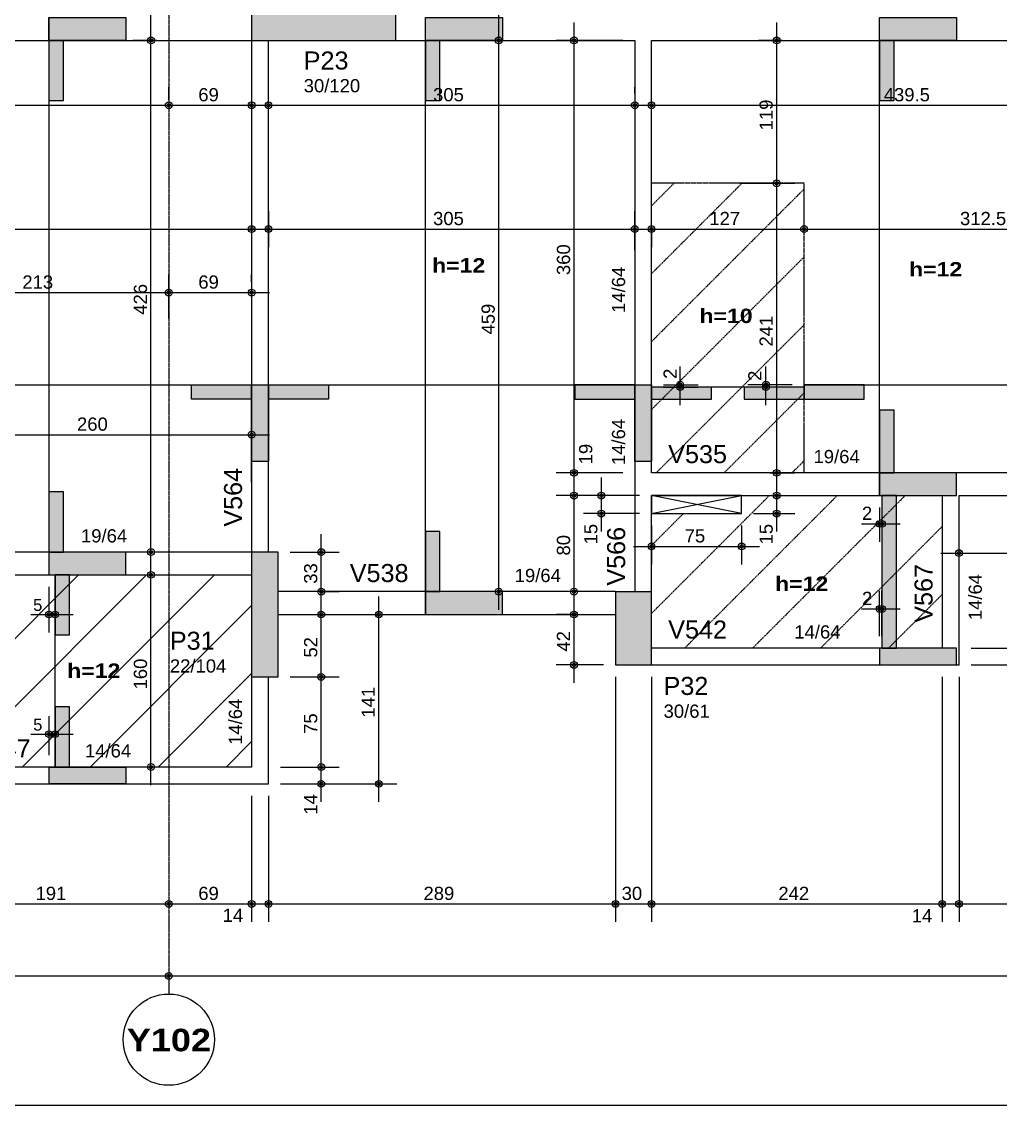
# Model space of a CAD drawing. Extents: x 0 to 7795, y 0 to 4205.
# Drawn here: x 1979 to 2794, y 1625 to 2528 of the extents above; entities that cross this region are included whole.
import ezdxf

# ---------------------------------------------------------------- set-up
doc = ezdxf.new("R2010")
doc.units = 0
doc.header["$MEASUREMENT"] = 0
doc.linetypes.add('ESTILO_TQS_0001', pattern=[1, 0.7, -0.3])
doc.linetypes.add('ESTILO_TQS_0007', pattern=[2.1, 1.5, -0.2, 0.2, -0.2])
for name, color, linetype in [('MTH-230', 1, 'CONTINUOUS'), ('MTH-COTAS7', 31, 'CONTINUOUS'), ('MTH-DIM-PILAR', 3, 'CONTINUOUS'), ('MTH-DIM-VIGA', 3, 'CONTINUOUS'), ('MTH-EIXO-214', 4, 'CONTINUOUS'), ('MTH-EIXO-215', 1, 'CONTINUOUS'), ('MTH-FACE-VIGA', 7, 'CONTINUOUS'), ('MTH-LINHA-SEÇÃO', 16, 'CONTINUOUS'), ('MTH-PILAR-SEGUE', 5, 'CONTINUOUS'), ('MTH-SIMB_COTA', 3, 'CONTINUOUS'), ('MTH-SOMBRA21', 150, 'CONTINUOUS'), ('MTH-SOMBRA25', 253, 'CONTINUOUS'), ('MTH-TIT1-VIGA', 5, 'CONTINUOUS'), ('MTH-TRACEJADO-216', 1, 'CONTINUOUS'), ('MTH-TXT-NEGRITO', 5, 'CONTINUOUS')]:
    doc.layers.add(name, color=color, linetype=linetype)
doc.styles.add('TQS_ARIAL', font='arial.ttf')
doc.styles.add('TQS_ARIAL_BLACK', font='ariblk.ttf')

msp = doc.modelspace()

# ---------------------------------------------------------------- linework, layer by layer
at = {"layer": 'MTH-230', "linetype": 'Continuous'}
for p, q in [((2503.511363, 2118.135498), (2578.511366, 2133.135498)), ((2578.511366, 2118.135498), (2503.511363, 2133.135498))]:
    msp.add_line(p, q, dxfattribs=at)
msp.add_circle((2101.511366, 1680.135501), 38, dxfattribs=at)
at = {"layer": 'MTH-COTAS7', "linetype": 'Continuous'}
for p, q in [((2086.713494, 2516.13677), (2086.713494, 2622.135465)), ((2376.242873, 2516.13677), (2376.242873, 2622.135465)), ((2086.713494, 2071.135503), (2086.713494, 2527.13677)), ((2376.242873, 2038.143101), (2376.242873, 2527.13677)), ((2438.970528, 2137.135501), (2438.970528, 2527.13677)), ((2607.698654, 2378.135439), (2607.698654, 2527.13677)), ((2091.511366, 2512.13677), (2071.713494, 2512.13677)), ((2479.511361, 2512.13677), (2423.970528, 2512.13677)), ((2612.295586, 2512.13677), (2592.698654, 2512.13677)), ((2101.511366, 2462.528287), (2101.511366, 2473.127822)), ((2101.511366, 2462.528287), (2101.511366, 2473.127822)), ((2184.511366, 2453.53622), (2184.511366, 2473.127822)), ((2489.511361, 2468.054228), (2489.511361, 2473.127822)), ((2503.511361, 2447.013621), (2503.511361, 2473.127822)), ((1535.51056, 2458.127822), (2116.511366, 2458.127822)), ((2086.511366, 2458.127822), (2185.511366, 2458.127822)), ((2169.511366, 2458.127822), (2504.511361, 2458.127822)), ((2170.511366, 2456.346899), (2170.511366, 2443.127822)), ((2488.511361, 2458.127822), (2958.011366, 2458.127822)), ((2607.698654, 2137.135501), (2607.698654, 2408.135439)), ((2577.01138, 2393.135439), (2622.698654, 2393.135439)), ((2612.698654, 2393.135439), (2592.698654, 2393.135439)), ((2184.511366, 2369.875408), (2184.511366, 2340.038858)), ((2489.511361, 2337.386135), (2489.511361, 2370.038858)), ((2630.511399, 2360.593422), (2630.511399, 2370.038858)), ((2630.511399, 2360.593422), (2630.511399, 2370.038858)), ((1535.51056, 2355.038858), (2185.511366, 2355.038858)), ((2169.511366, 2355.038858), (2504.511361, 2355.038858)), ((2488.511361, 2355.038858), (2645.511399, 2355.038858)), ((2503.511361, 2356.083774), (2503.511361, 2340.038858)), ((2615.511399, 2355.038858), (2958.011366, 2355.038858)), ((2170.511366, 2353.754645), (2170.511366, 2340.038858)), ((2101.511366, 2280.695084), (2101.511366, 2317.1355)), ((2101.511366, 2280.695084), (2101.511366, 2317.1355)), ((2170.511366, 2311.115701), (2170.511366, 2317.1355)), ((1873.512128, 2302.1355), (2116.511366, 2302.1355)), ((2086.511366, 2302.1355), (2185.511366, 2302.1355)), ((2527.308601, 2208.492328), (2527.308601, 2240.492328)), ((2598.749371, 2208.492328), (2598.749371, 2240.492328)), ((2513.511361, 2225.492328), (2542.308601, 2225.492328)), ((2513.511361, 2223.492328), (2542.308601, 2223.492328)), ((2620.511399, 2225.492328), (2583.749371, 2225.492328)), ((2620.511399, 2223.492328), (2583.749371, 2223.492328)), ((2170.511366, 2144.352822), (2170.511366, 2198.859757)), ((1895.512128, 2183.859757), (2185.511366, 2183.859757)), ((2438.970528, 2118.135501), (2438.970528, 2167.135501)), ((2469.511361, 2152.135501), (2423.970528, 2152.135501)), ((2479.511361, 2152.135501), (2423.970528, 2152.135501)), ((2438.970528, 2038.142044), (2438.970528, 2148.135501)), ((2461.710906, 2103.135498), (2461.710906, 2148.135498)), ((2602.041031, 2152.135501), (2622.698654, 2152.135501)), ((2607.698654, 2103.135498), (2607.698654, 2148.135501)), ((2479.511361, 2133.135501), (2423.970528, 2133.135501)), ((2479.511361, 2133.135501), (2423.970528, 2133.135501)), ((2493.511363, 2133.135498), (2446.710906, 2133.135498)), ((2588.511379, 2133.135501), (2622.698654, 2133.135501)), ((2693.386367, 2123.136558), (2693.386367, 2094.585297)), ((2695.386367, 2123.135501), (2695.386367, 2094.585297)), ((2493.511363, 2118.135498), (2446.710906, 2118.135498)), ((2588.511366, 2118.135498), (2622.698654, 2118.135498)), ((2503.511361, 2108.135498), (2503.511361, 2075.821089)), ((2578.511366, 2108.135498), (2578.511366, 2075.821089)), ((2678.386367, 2109.585297), (2710.386367, 2109.585297)), ((2228.474591, 2038.142044), (2228.474591, 2101.135503)), ((2759.511368, 1992.135501), (2759.511368, 2100.275959)), ((2091.511366, 2086.135503), (2071.713494, 2086.135503)), ((2202.511366, 2086.135503), (2243.474591, 2086.135503)), ((2488.511361, 2090.821089), (2593.511366, 2090.821089)), ((2744.511368, 2085.275959), (2958.011366, 2085.275959)), ((2086.713494, 1892.135505), (2086.713494, 2082.135503)), ((2001.774116, 2057.13656), (2001.774116, 2019.142162)), ((2006.803976, 2057.135503), (2006.803976, 2019.142162)), ((2227.598776, 2053.142044), (2243.474591, 2053.142044)), ((2228.474591, 1967.135493), (2228.474591, 2049.142044)), ((2276.389825, 1878.135505), (2276.389825, 2049.142044)), ((2369.334396, 2053.143101), (2361.242873, 2053.143101)), ((2445.927879, 2053.142044), (2423.970528, 2053.142044)), ((2438.970528, 1977.135463), (2438.970528, 2049.142044)), ((2693.386367, 2016.135501), (2693.386367, 2053.739065)), ((2695.386367, 2016.135501), (2695.386367, 2053.739065)), ((1986.774116, 2034.142162), (2021.803976, 2034.142162)), ((2227.312702, 2034.142044), (2243.474591, 2034.142044)), ((2275.624076, 2034.142044), (2291.389825, 2034.142044)), ((2441.927367, 2034.142044), (2423.970528, 2034.142044)), ((2678.386367, 2038.739065), (2710.386367, 2038.739065)), ((2769.511368, 2006.135501), (2827.152631, 2006.135501)), ((2769.511368, 2006.135501), (2827.152631, 2006.135501)), ((2228.474591, 1892.135505), (2228.474591, 1997.135493)), ((2463.511366, 1992.135463), (2423.970528, 1992.135463)), ((2769.511368, 1992.135501), (2827.152631, 1992.135501)), ((2202.511366, 1982.135493), (2243.474591, 1982.135493)), ((2202.511366, 1982.135493), (2243.474591, 1982.135493)), ((2473.511366, 1982.135463), (2473.511366, 1778.135501)), ((2473.511366, 1982.135463), (2473.511366, 1778.135501)), ((2503.511366, 1982.135463), (2503.511366, 1778.135501)), ((2503.511366, 1982.135463), (2503.511366, 1778.135501)), ((2745.511368, 1982.135501), (2745.511368, 1778.135501)), ((2745.511368, 1982.135501), (2745.511368, 1778.135501)), ((2759.511368, 1982.135501), (2759.511368, 1778.135501)), ((2759.511368, 1982.135501), (2759.511368, 1778.135501)), ((2001.803976, 1917.135505), (2001.803976, 1949.452784)), ((2006.803976, 1917.135505), (2006.803976, 1949.452784)), ((1986.803976, 1934.452784), (2021.803976, 1934.452784)), ((2228.474591, 1878.135505), (2228.474591, 1922.135505)), ((2194.511366, 1907.135505), (2243.474591, 1907.135505)), ((2194.511366, 1907.135505), (2243.474591, 1907.135505)), ((2194.511366, 1893.135505), (2243.474591, 1893.135505)), ((2204.511366, 1893.135505), (2291.389825, 1893.135505)), ((2170.511366, 1883.135505), (2170.511366, 1778.135501)), ((2170.511366, 1883.135505), (2170.511366, 1778.135501)), ((2184.511366, 1883.135505), (2184.511366, 1778.135501)), ((2184.511366, 1883.135505), (2184.511366, 1778.135501)), ((1895.512128, 1793.135501), (2116.511366, 1793.135501)), ((2086.511366, 1793.135501), (2185.511366, 1793.135501)), ((2155.511366, 1793.135501), (2199.511366, 1793.135501)), ((2169.511366, 1793.135501), (2488.511366, 1793.135501)), ((2458.511366, 1793.135501), (2518.511366, 1793.135501)), ((2488.511366, 1793.135501), (2760.511368, 1793.135501)), ((2730.511368, 1793.135501), (2774.511368, 1793.135501)), ((2744.511368, 1793.135501), (3160.511364, 1793.135501)), ((1133.511366, 1733.135501), (2116.511366, 1733.135501)), ((2086.511366, 1733.135501), (3818.511366, 1733.135501)), ((2101.511366, 1738.697054), (2101.511366, 1718.135501)), ((561.511366, 1625.451785), (5343.511366, 1625.451785))]:
    msp.add_line(p, q, dxfattribs=at)
at = {"layer": 'MTH-EIXO-214', "linetype": 'ESTILO_TQS_0007'}
msp.add_line((2101.511366, 3791.636556), (2101.511366, 1718.135501), dxfattribs=at)
at = {"layer": 'MTH-EIXO-215', "linetype": 'Continuous'}
for p, q in [((1910.512128, 1951.209821), (2026.43781, 2067.135503)), ((1923.006354, 1907.135505), (2083.006352, 2067.135503)), ((1979.574897, 1907.135505), (2139.574895, 2067.135503)), ((2036.143439, 1907.135505), (2170.511366, 2041.503432)), ((2092.711982, 1907.135505), (2170.511366, 1984.934889)), ((2149.280524, 1907.135505), (2170.511366, 1928.366347))]:
    msp.add_line(p, q, dxfattribs=at)
at = {"layer": 'MTH-FACE-VIGA', "linetype": 'Continuous'}
for points in [[(1550.51056, 2512.13677), (2170.511366, 2512.13677)], [(2170.511366, 2512.13677), (2170.511366, 2086.135503)], [(2184.511366, 2086.135503), (2184.511366, 2512.13677)], [(2290.511366, 2512.13677), (2489.511361, 2512.13677)], [(2489.511361, 2512.13677), (2489.511361, 2142.635501)], [(2503.511361, 2152.135501), (2503.511361, 2512.13677)], [(2503.511361, 2512.13677), (2943.011366, 2512.13677)], [(2752.511368, 2152.135501), (2503.511361, 2152.135501)], [(2943.011366, 2152.135501), (2752.511368, 2152.135501)], [(2489.511361, 2142.635501), (2489.511361, 2053.135501)], [(2503.511361, 2053.135501), (2503.511361, 2133.135501)], [(2503.511361, 2133.135501), (2745.511368, 2133.135501)], [(2503.511363, 2118.135498), (2578.511366, 2118.135498), (2578.511366, 2133.135498), (2503.511363, 2133.135498), (2503.511363, 2118.135498)], [(2745.511368, 2133.135501), (2745.511368, 2006.135501)], [(2759.511368, 1992.135501), (2759.511368, 2133.135501)], [(2759.511368, 2133.135501), (2943.011366, 2133.135501)], [(2170.511366, 2086.135503), (1910.512128, 2086.135503)], [(1910.512128, 2067.135503), (2170.511366, 2067.135503)], [(2473.511366, 2053.142044), (2192.511366, 2053.142044)], [(2192.511366, 2034.142044), (2473.511366, 2034.142044)], [(2745.511368, 2006.135501), (2503.511366, 2006.135501)], [(2503.511366, 1992.135501), (2759.511368, 1992.135501)], [(2170.511366, 1982.135493), (2170.511366, 1907.135505)], [(2184.511366, 1893.135505), (2184.511366, 1982.135493)], [(2170.511366, 1907.135505), (1910.512128, 1907.135505)], [(1896.512128, 1893.135505), (2184.511366, 1893.135505)]]:
    msp.add_lwpolyline(points, dxfattribs=at)
at = {"layer": 'MTH-LINHA-SEÇÃO', "linetype": 'Continuous'}
for p, q in [((2001.774116, 2531.13677), (2001.774116, 2067.135503)), ((2315.334396, 2034.142044), (2315.334396, 2531.13677)), ((2693.386367, 2133.135501), (2693.386367, 2531.13677)), ((1888.512128, 2225.492328), (2503.511361, 2225.492328)), ((2630.511398, 2223.492328), (2503.511361, 2223.492328)), ((2630.511398, 2225.492328), (2940.011366, 2225.492328)), ((2006.803976, 1907.135505), (2006.803976, 2067.13656))]:
    msp.add_line(p, q, dxfattribs=at)
for points in [[(2001.774116, 2512.13677), (2001.774116, 2531.13677), (2065.774116, 2531.13677), (2065.774116, 2512.13677), (2001.774116, 2512.13677)], [(2315.334396, 2512.13677), (2315.334396, 2531.13677), (2379.334396, 2531.13677), (2379.334396, 2512.13677), (2315.334396, 2512.13677)], [(2693.386367, 2512.13677), (2693.386367, 2531.13677), (2757.386367, 2531.13677), (2757.386367, 2512.13677), (2693.386367, 2512.13677)], [(2001.774116, 2512.13677), (2001.774116, 2462.13677), (2013.774116, 2462.13677), (2013.774116, 2512.13677), (2001.774116, 2512.13677)], [(2315.334396, 2512.13677), (2315.334396, 2462.13677), (2327.334396, 2462.13677), (2327.334396, 2512.13677), (2315.334396, 2512.13677)], [(2693.386367, 2512.13677), (2693.386367, 2462.13677), (2705.386367, 2462.13677), (2705.386367, 2512.13677), (2693.386367, 2512.13677)], [(2120.511366, 2225.492328), (2170.511366, 2225.492328), (2170.511366, 2213.492328), (2120.511366, 2213.492328), (2120.511366, 2225.492328)], [(2170.511366, 2225.492328), (2184.511366, 2225.492328), (2184.511366, 2161.492328), (2170.511366, 2161.492328), (2170.511366, 2225.492328)], [(2184.511366, 2225.492328), (2234.511366, 2225.492328), (2234.511366, 2213.492328), (2184.511366, 2213.492328), (2184.511366, 2225.492328)], [(2489.511361, 2225.492328), (2439.511361, 2225.492328), (2439.511361, 2213.492328), (2489.511361, 2213.492328), (2489.511361, 2225.492328)], [(2489.511361, 2225.492328), (2503.511361, 2225.492328), (2503.511361, 2161.492328), (2489.511361, 2161.492328), (2489.511361, 2225.492328)], [(2553.511361, 2223.492328), (2503.511361, 2223.492328), (2503.511361, 2213.492328), (2553.511361, 2213.492328), (2553.511361, 2223.492328)], [(2630.511398, 2223.492328), (2580.511398, 2223.492328), (2580.511398, 2213.492328), (2630.511398, 2213.492328), (2630.511398, 2223.492328)], [(2680.511398, 2225.492328), (2630.511398, 2225.492328), (2630.511398, 2213.492328), (2680.511398, 2213.492328), (2680.511398, 2225.492328)], [(2693.386367, 2204.136558), (2693.386367, 2152.136558), (2705.386367, 2152.136558), (2705.386367, 2204.136558), (2693.386367, 2204.136558)], [(2693.386367, 2152.136558), (2693.386367, 2133.136558), (2757.386367, 2133.136558), (2757.386367, 2152.136558), (2693.386367, 2152.136558)], [(2001.774116, 2136.13656), (2001.774116, 2086.13656), (2013.774116, 2086.13656), (2013.774116, 2136.13656), (2001.774116, 2136.13656)], [(2695.386367, 2133.135501), (2695.386367, 2006.135501), (2707.386367, 2006.135501), (2707.386367, 2133.135501), (2695.386367, 2133.135501)], [(2315.334396, 2103.143101), (2315.334396, 2053.143101), (2327.334396, 2053.143101), (2327.334396, 2103.143101), (2315.334396, 2103.143101)], [(2001.774116, 2086.13656), (2001.774116, 2067.13656), (2065.774116, 2067.13656), (2065.774116, 2086.13656), (2001.774116, 2086.13656)], [(2006.803976, 2067.13656), (2006.803976, 2017.13656), (2018.803976, 2017.13656), (2018.803976, 2067.13656), (2006.803976, 2067.13656)], [(2315.334396, 2053.143101), (2315.334396, 2034.143101), (2379.334396, 2034.143101), (2379.334396, 2053.143101), (2315.334396, 2053.143101)], [(2693.386367, 2006.135501), (2693.386367, 1992.135501), (2757.386367, 1992.135501), (2757.386367, 2006.135501), (2693.386367, 2006.135501)], [(2006.803976, 1957.135505), (2006.803976, 1907.135505), (2018.803976, 1907.135505), (2018.803976, 1957.135505), (2006.803976, 1957.135505)], [(2065.803976, 1893.135505), (2001.803976, 1893.135505), (2001.803976, 1907.135505), (2065.803976, 1907.135505), (2065.803976, 1893.135505)]]:
    msp.add_lwpolyline(points, dxfattribs=at)
at = {"layer": 'MTH-PILAR-SEGUE', "linetype": 'Continuous'}
for points in [[(2290.511366, 2512.13677), (2290.511366, 2542.13677), (2170.511366, 2542.13677), (2170.511366, 2512.13677), (2290.511366, 2512.13677)], [(2170.511366, 1982.135493), (2192.511366, 1982.135493), (2192.511366, 2086.135503), (2170.511366, 2086.135503), (2170.511366, 1982.135493)], [(2473.511366, 1992.135463), (2503.511366, 1992.135463), (2503.511366, 2053.135501), (2473.511366, 2053.135501), (2473.511366, 1992.135463)]]:
    msp.add_lwpolyline(points, dxfattribs=at)
at = {"layer": 'MTH-SIMB_COTA', "linetype": 'Continuous'}
for centre, radius in [((2086.713494, 2512.13677), 2.8), ((2086.713494, 2512.13677), 1.4), ((2376.242873, 2512.13677), 2.8), ((2376.242873, 2512.13677), 1.4), ((2438.970528, 2512.13677), 2.8), ((2438.970528, 2512.13677), 1.4), ((2607.698654, 2512.13677), 2.8), ((2607.698654, 2512.13677), 1.4), ((2101.511366, 2458.127822), 2.8), ((2101.511366, 2458.127822), 2.8), ((2101.511366, 2458.127822), 1.4), ((2101.511366, 2458.127822), 1.4), ((2170.511366, 2458.127822), 2.8), ((2170.511366, 2458.127822), 1.4), ((2184.511366, 2458.127822), 2.8), ((2184.511366, 2458.127822), 1.4), ((2489.511361, 2458.127822), 2.8), ((2489.511361, 2458.127822), 1.4), ((2503.511361, 2458.127822), 2.8), ((2503.511361, 2458.127822), 1.4), ((2607.698654, 2393.135439), 2.8), ((2607.698654, 2393.135439), 2.8), ((2607.698654, 2393.135439), 1.4), ((2607.698654, 2393.135439), 1.4), ((2170.511366, 2355.038858), 2.8), ((2170.511366, 2355.038858), 1.4), ((2184.511366, 2355.038858), 2.8), ((2184.511366, 2355.038858), 1.4), ((2489.511361, 2355.038858), 2.8), ((2489.511361, 2355.038858), 1.4), ((2503.511361, 2355.038858), 2.8), ((2503.511361, 2355.038858), 1.4), ((2630.511399, 2355.038858), 2.8), ((2630.511399, 2355.038858), 2.8), ((2630.511399, 2355.038858), 1.4), ((2630.511399, 2355.038858), 1.4), ((2101.511366, 2302.1355), 2.8), ((2101.511366, 2302.1355), 2.8), ((2101.511366, 2302.1355), 1.4), ((2101.511366, 2302.1355), 1.4), ((2170.511366, 2302.1355), 2.8), ((2170.511366, 2302.1355), 1.4), ((2527.308601, 2225.492328), 2.8), ((2527.308601, 2223.492328), 2.8), ((2527.308601, 2225.492328), 1.4), ((2527.308601, 2223.492328), 1.4), ((2598.749371, 2225.492328), 2.8), ((2598.749371, 2223.492328), 2.8), ((2598.749371, 2225.492328), 1.4), ((2598.749371, 2223.492328), 1.4), ((2170.511366, 2183.859757), 2.8), ((2170.511366, 2183.859757), 1.4), ((2438.970528, 2152.135501), 2.8), ((2438.970528, 2152.135501), 2.8), ((2438.970528, 2152.135501), 1.4), ((2438.970528, 2152.135501), 1.4), ((2607.698654, 2152.135501), 2.8), ((2607.698654, 2152.135501), 1.4), ((2438.970528, 2133.135501), 2.8), ((2438.970528, 2133.135501), 2.8), ((2438.970528, 2133.135501), 1.4), ((2438.970528, 2133.135501), 1.4), ((2461.710906, 2133.135498), 2.8), ((2461.710906, 2133.135498), 1.4), ((2607.698654, 2133.135501), 2.8), ((2607.698654, 2133.135501), 1.4), ((2461.710906, 2118.135498), 2.8), ((2607.698654, 2118.135498), 2.8), ((2461.710906, 2118.135498), 1.4), ((2607.698654, 2118.135498), 1.4), ((2693.386367, 2109.585297), 2.8), ((2695.386367, 2109.585297), 2.8), ((2693.386367, 2109.585297), 1.4), ((2695.386367, 2109.585297), 1.4), ((2503.511361, 2090.821089), 2.8), ((2578.511366, 2090.821089), 2.8), ((2086.713494, 2086.135503), 2.8), ((2086.713494, 2086.135503), 1.4), ((2228.474591, 2086.135503), 2.8), ((2228.474591, 2086.135503), 1.4), ((2503.511361, 2090.821089), 1.4), ((2578.511366, 2090.821089), 1.4), ((2759.511368, 2085.275959), 2.8), ((2759.511368, 2085.275959), 1.4), ((2086.713494, 2067.135503), 2.8), ((2086.713494, 2067.135503), 1.4), ((2228.474591, 2053.142044), 2.8), ((2228.474591, 2053.142044), 1.4), ((2376.242873, 2053.143101), 2.8), ((2376.242873, 2053.143101), 1.4), ((2438.970528, 2053.142044), 2.8), ((2438.970528, 2053.142044), 1.4), ((2693.386367, 2038.739065), 2.8), ((2693.386367, 2038.739065), 1.4), ((2695.386367, 2038.739065), 2.8), ((2695.386367, 2038.739065), 1.4), ((2001.774116, 2034.142162), 2.8), ((2001.774116, 2034.142162), 1.4), ((2006.803976, 2034.142162), 2.8), ((2006.803976, 2034.142162), 1.4), ((2228.474591, 2034.142044), 2.8), ((2228.474591, 2034.142044), 1.4), ((2276.389825, 2034.142044), 2.8), ((2276.389825, 2034.142044), 1.4), ((2438.970528, 2034.142044), 2.8), ((2438.970528, 2034.142044), 1.4), ((2438.970528, 1992.135463), 2.8), ((2438.970528, 1992.135463), 1.4), ((2228.474591, 1982.135493), 2.8), ((2228.474591, 1982.135493), 2.8), ((2228.474591, 1982.135493), 1.4), ((2228.474591, 1982.135493), 1.4), ((2001.803976, 1934.452784), 2.8), ((2001.803976, 1934.452784), 1.4), ((2006.803976, 1934.452784), 2.8), ((2006.803976, 1934.452784), 1.4), ((2086.713494, 1907.135505), 2.8), ((2086.713494, 1907.135505), 1.4), ((2228.474591, 1907.135505), 2.8), ((2228.474591, 1907.135505), 2.8), ((2228.474591, 1907.135505), 1.4), ((2228.474591, 1907.135505), 1.4), ((2228.474591, 1893.135505), 2.8), ((2276.389825, 1893.135505), 2.8), ((2228.474591, 1893.135505), 1.4), ((2276.389825, 1893.135505), 1.4), ((2101.511366, 1793.135501), 2.8), ((2101.511366, 1793.135501), 2.8), ((2170.511366, 1793.135501), 2.8), ((2170.511366, 1793.135501), 2.8), ((2184.511366, 1793.135501), 2.8), ((2184.511366, 1793.135501), 2.8), ((2473.511366, 1793.135501), 2.8), ((2473.511366, 1793.135501), 2.8), ((2503.511366, 1793.135501), 2.8), ((2503.511366, 1793.135501), 2.8), ((2745.511368, 1793.135501), 2.8), ((2745.511368, 1793.135501), 2.8), ((2759.511368, 1793.135501), 2.8), ((2759.511368, 1793.135501), 2.8), ((2101.511366, 1793.135501), 1.4), ((2101.511366, 1793.135501), 1.4), ((2170.511366, 1793.135501), 1.4), ((2170.511366, 1793.135501), 1.4), ((2184.511366, 1793.135501), 1.4), ((2184.511366, 1793.135501), 1.4), ((2473.511366, 1793.135501), 1.4), ((2473.511366, 1793.135501), 1.4), ((2503.511366, 1793.135501), 1.4), ((2503.511366, 1793.135501), 1.4), ((2745.511368, 1793.135501), 1.4), ((2745.511368, 1793.135501), 1.4), ((2759.511368, 1793.135501), 1.4), ((2759.511368, 1793.135501), 1.4), ((2101.511366, 1733.135501), 2.8), ((2101.511366, 1733.135501), 2.8), ((2101.511366, 1733.135501), 1.4), ((2101.511366, 1733.135501), 1.4)]:
    msp.add_circle(centre, radius, dxfattribs=at)
at = {"layer": 'MTH-SOMBRA21', "linetype": 'Continuous'}
for points in [[(2001.774116, 2512.13677), (2001.774116, 2531.13677), (2065.774116, 2531.13677)], [(2001.774116, 2512.13677), (2065.774116, 2531.13677), (2065.774116, 2512.13677)], [(2315.334396, 2512.13677), (2315.334396, 2531.13677), (2379.334396, 2531.13677)], [(2315.334396, 2512.13677), (2379.334396, 2531.13677), (2379.334396, 2512.13677)], [(2693.386367, 2512.13677), (2693.386367, 2531.13677), (2757.386367, 2531.13677)], [(2693.386367, 2512.13677), (2757.386367, 2531.13677), (2757.386367, 2512.13677)], [(2001.774116, 2512.13677), (2065.774116, 2512.13677), (2001.774116, 2512.13677)], [(2001.774116, 2512.13677), (2001.774116, 2462.13677), (2013.774116, 2462.13677)], [(2001.774116, 2512.13677), (2013.774116, 2462.13677), (2013.774116, 2512.13677)], [(2001.774116, 2512.13677), (2013.774116, 2512.13677), (2001.774116, 2512.13677)], [(2315.334396, 2512.13677), (2379.334396, 2512.13677), (2315.334396, 2512.13677)], [(2315.334396, 2512.13677), (2315.334396, 2462.13677), (2327.334396, 2462.13677)], [(2315.334396, 2512.13677), (2327.334396, 2462.13677), (2327.334396, 2512.13677)], [(2315.334396, 2512.13677), (2327.334396, 2512.13677), (2315.334396, 2512.13677)], [(2693.386367, 2512.13677), (2757.386367, 2512.13677), (2693.386367, 2512.13677)], [(2693.386367, 2512.13677), (2693.386367, 2462.13677), (2705.386367, 2462.13677)], [(2693.386367, 2512.13677), (2705.386367, 2462.13677), (2705.386367, 2512.13677)], [(2693.386367, 2512.13677), (2705.386367, 2512.13677), (2693.386367, 2512.13677)], [(2120.511366, 2225.492328), (2170.511366, 2225.492328), (2170.511366, 2213.492328)], [(2120.511366, 2225.492328), (2170.511366, 2213.492328), (2120.511366, 2213.492328)], [(2120.511366, 2225.492328), (2120.511366, 2213.492328), (2120.511366, 2225.492328)], [(2170.511366, 2225.492328), (2184.511366, 2225.492328), (2184.511366, 2161.492328)], [(2170.511366, 2225.492328), (2184.511366, 2161.492328), (2170.511366, 2161.492328)], [(2170.511366, 2225.492328), (2170.511366, 2161.492328), (2170.511366, 2225.492328)], [(2184.511366, 2225.492328), (2234.511366, 2225.492328), (2234.511366, 2213.492328)], [(2184.511366, 2225.492328), (2234.511366, 2213.492328), (2184.511366, 2213.492328)], [(2184.511366, 2225.492328), (2184.511366, 2213.492328), (2184.511366, 2225.492328)], [(2489.511361, 2225.492328), (2439.511361, 2225.492328), (2439.511361, 2213.492328)], [(2489.511361, 2225.492328), (2439.511361, 2213.492328), (2489.511361, 2213.492328)], [(2489.511361, 2225.492328), (2489.511361, 2213.492328), (2489.511361, 2225.492328)], [(2489.511361, 2225.492328), (2503.511361, 2225.492328), (2503.511361, 2161.492328)], [(2489.511361, 2225.492328), (2503.511361, 2161.492328), (2489.511361, 2161.492328)], [(2489.511361, 2225.492328), (2489.511361, 2161.492328), (2489.511361, 2225.492328)], [(2553.511361, 2223.492328), (2503.511361, 2223.492328), (2503.511361, 2213.492328)], [(2553.511361, 2223.492328), (2503.511361, 2213.492328), (2553.511361, 2213.492328)], [(2553.511361, 2223.492328), (2553.511361, 2213.492328), (2553.511361, 2223.492328)], [(2630.511398, 2223.492328), (2580.511398, 2223.492328), (2580.511398, 2213.492328)], [(2630.511398, 2223.492328), (2580.511398, 2213.492328), (2630.511398, 2213.492328)], [(2680.511398, 2225.492328), (2630.511398, 2225.492328), (2630.511398, 2213.492328)], [(2680.511398, 2225.492328), (2630.511398, 2213.492328), (2680.511398, 2213.492328)], [(2630.511398, 2223.492328), (2630.511398, 2213.492328), (2630.511398, 2223.492328)], [(2680.511398, 2225.492328), (2680.511398, 2213.492328), (2680.511398, 2225.492328)], [(2693.386367, 2204.136558), (2693.386367, 2152.136558), (2705.386367, 2152.136558)], [(2693.386367, 2204.136558), (2705.386367, 2152.136558), (2705.386367, 2204.136558)], [(2693.386367, 2204.136558), (2705.386367, 2204.136558), (2693.386367, 2204.136558)], [(2693.386367, 2152.136558), (2693.386367, 2133.136558), (2757.386367, 2133.136558)], [(2693.386367, 2152.136558), (2757.386367, 2133.136558), (2757.386367, 2152.136558)], [(2693.386367, 2152.136558), (2757.386367, 2152.136558), (2693.386367, 2152.136558)], [(2001.774116, 2136.13656), (2001.774116, 2086.13656), (2013.774116, 2086.13656)], [(2001.774116, 2136.13656), (2013.774116, 2086.13656), (2013.774116, 2136.13656)], [(2001.774116, 2136.13656), (2013.774116, 2136.13656), (2001.774116, 2136.13656)], [(2695.386367, 2133.135501), (2695.386367, 2006.135501), (2707.386367, 2006.135501)], [(2695.386367, 2133.135501), (2707.386367, 2006.135501), (2707.386367, 2133.135501)], [(2695.386367, 2133.135501), (2707.386367, 2133.135501), (2695.386367, 2133.135501)], [(2315.334396, 2103.143101), (2315.334396, 2053.143101), (2327.334396, 2053.143101)], [(2315.334396, 2103.143101), (2327.334396, 2053.143101), (2327.334396, 2103.143101)], [(2315.334396, 2103.143101), (2327.334396, 2103.143101), (2315.334396, 2103.143101)], [(2001.774116, 2086.13656), (2001.774116, 2067.13656), (2065.774116, 2067.13656)], [(2001.774116, 2086.13656), (2065.774116, 2067.13656), (2065.774116, 2086.13656)], [(2001.774116, 2086.13656), (2065.774116, 2086.13656), (2001.774116, 2086.13656)], [(2006.803976, 2067.13656), (2006.803976, 2017.13656), (2018.803976, 2017.13656)], [(2006.803976, 2067.13656), (2018.803976, 2017.13656), (2018.803976, 2067.13656)], [(2006.803976, 2067.13656), (2018.803976, 2067.13656), (2006.803976, 2067.13656)], [(2315.334396, 2053.143101), (2315.334396, 2034.143101), (2379.334396, 2034.143101)], [(2315.334396, 2053.143101), (2379.334396, 2034.143101), (2379.334396, 2053.143101)], [(2315.334396, 2053.143101), (2379.334396, 2053.143101), (2315.334396, 2053.143101)], [(2693.386367, 2006.135501), (2693.386367, 1992.135501), (2757.386367, 1992.135501)], [(2693.386367, 2006.135501), (2757.386367, 1992.135501), (2757.386367, 2006.135501)], [(2693.386367, 2006.135501), (2757.386367, 2006.135501), (2693.386367, 2006.135501)], [(2006.803976, 1957.135505), (2006.803976, 1907.135505), (2018.803976, 1907.135505)], [(2006.803976, 1957.135505), (2018.803976, 1907.135505), (2018.803976, 1957.135505)], [(2006.803976, 1957.135505), (2018.803976, 1957.135505), (2006.803976, 1957.135505)], [(2065.803976, 1893.135505), (2001.803976, 1893.135505), (2001.803976, 1907.135505)], [(2065.803976, 1893.135505), (2001.803976, 1907.135505), (2065.803976, 1907.135505)], [(2065.803976, 1893.135505), (2065.803976, 1907.135505), (2065.803976, 1893.135505)]]:
    msp.add_solid(points, dxfattribs=at)
at = {"layer": 'MTH-SOMBRA25', "linetype": 'Continuous'}
for points in [[(2290.511366, 2512.13677), (2290.511366, 2542.13677), (2170.511366, 2542.13677)], [(2290.511366, 2512.13677), (2170.511366, 2542.13677), (2170.511366, 2512.13677)], [(2290.511366, 2512.13677), (2170.511366, 2512.13677), (2290.511366, 2512.13677)], [(2170.511366, 1982.135493), (2192.511366, 1982.135493), (2192.511366, 2086.135503)], [(2170.511366, 1982.135493), (2192.511366, 2086.135503), (2170.511366, 2086.135503)], [(2170.511366, 1982.135493), (2170.511366, 2086.135503), (2170.511366, 1982.135493)], [(2473.511366, 1992.135463), (2503.511366, 1992.135463), (2503.511366, 2053.135501)], [(2473.511366, 1992.135463), (2503.511366, 2053.135501), (2473.511366, 2053.135501)], [(2473.511366, 1992.135463), (2473.511366, 2053.135501), (2473.511366, 1992.135463)]]:
    msp.add_solid(points, dxfattribs=at)
at = {"layer": 'MTH-TRACEJADO-216', "linetype": 'ESTILO_TQS_0001'}
for p, q in [((2503.511361, 2317.934884), (2578.711916, 2393.135439)), ((2503.511361, 2374.503427), (2522.143373, 2393.135439)), ((2630.511399, 2393.135439), (2503.511361, 2393.135439)), ((2630.511399, 2152.135501), (2630.511399, 2393.135439)), ((2503.511361, 2261.366342), (2630.511399, 2388.36638)), ((2503.511361, 2204.797799), (2630.511399, 2331.797837)), ((2507.417605, 2152.135501), (2630.511399, 2275.229295)), ((2563.986148, 2152.135501), (2630.511399, 2218.660752)), ((2620.55469, 2152.135501), (2630.511399, 2162.09221)), ((2503.511363, 2035.092174), (2601.55469, 2133.135501)), ((2531.123233, 2006.135501), (2658.123233, 2133.135501)), ((2587.691775, 2006.135501), (2714.691775, 2133.135501)), ((2503.511363, 2091.660716), (2529.986145, 2118.135498)), ((2644.260318, 2006.135501), (2745.511368, 2107.386551)), ((2700.82886, 2006.135501), (2745.511368, 2050.818009))]:
    msp.add_line(p, q, dxfattribs=at)

# ---------------------------------------------------------------- texts
at = {"layer": 'MTH-COTAS7', "linetype": 'Continuous', "style": 'TQS_ARIAL'}
for s, height, p in [('69', 11, (2126.111366, 2461.427822)), ('305', 11, (2321.611364, 2461.427822)), ('439.5', 11, (2696.861364, 2461.427822)), ('305', 11, (2321.611364, 2358.338858)), ('127', 11, (2551.61138, 2358.338858)), ('312.5', 11, (2760.361383, 2358.338858)), ('213', 11, (1979.611747, 2305.4355)), ('69', 11, (2126.111366, 2305.4355)), ('260', 11, (2025.111747, 2187.159757)), ('2', 11, (2678.719704, 2112.885297)), ('75', 11, (2531.111364, 2094.121089)), ('2', 11, (2678.719704, 2042.039065)), ('5', 9.9, (1988.57412, 2037.112162)), ('5', 9.9, (1988.603979, 1937.422784)), ('191', 11, (1990.611747, 1796.435501)), ('69', 11, (2126.111366, 1796.435501)), ('289', 11, (2313.611366, 1796.435501)), ('30', 11, (2478.611366, 1796.435501)), ('242', 11, (2609.111367, 1796.435501)), ('14', 11, (2146.399742, 1778.163799)), ('14', 11, (2720.199869, 1777.789394))]:
    msp.add_text(s, height=height, dxfattribs=at).set_placement(p)
for s, p in [('119', (2604.398654, 2437.236104)), ('360', (2435.670528, 2316.736135)), ('426', (2083.413494, 2283.736136)), ('459', (2372.942873, 2267.239935)), ('241', (2604.398654, 2257.23547)), ('2', (2524.511057, 2230.314647)), ('2', (2595.011274, 2228.635879)), ('19', (2454.154612, 2159.138274)), ('15', (2458.410906, 2092.468835)), ('15', (2604.398654, 2092.468835)), ('80', (2435.670528, 2083.238772)), ('33', (2225.174591, 2059.738773)), ('52', (2225.174591, 1998.238768)), ('42', (2435.670528, 2003.238753)), ('160', (2083.413494, 1971.735504)), ('141', (2273.089825, 1948.238774)), ('75', (2225.174591, 1934.735499)), ('14', (2225.174591, 1867.468842))]:
    msp.add_text(s, height=11, rotation=90, dxfattribs=at).set_placement(p)
at = {"layer": 'MTH-DIM-PILAR', "linetype": 'Continuous', "style": 'TQS_ARIAL'}
for s, p in [('30/120', (2213.900673, 2468.910079)), ('22/104', (2102.447245, 1985.785074)), ('30/61', (2513.511366, 1948.135463))]:
    msp.add_text(s, height=11, dxfattribs=at).set_placement(p)
at = {"layer": 'MTH-DIM-VIGA', "linetype": 'Continuous', "style": 'TQS_ARIAL'}
for s, rotation, p in [('14/64', 90, (2481.511361, 2285.246488)), ('14/64', 90, (2481.511361, 2158.540441)), ('19/64', 360, (2638.386367, 2160.135501)), ('19/64', 360, (2028.42068, 2094.135503)), ('19/64', 360, (2389.560652, 2061.142044)), ('14/64', 90, (2778.511368, 2029.406508)), ('14/64', 360, (2622.386366, 2014.135501)), ('14/64', 90, (2162.511366, 1925.558352))]:
    msp.add_text(s, height=11, rotation=rotation, dxfattribs=at).set_placement(p)
msp.add_text('14/64', height=11, dxfattribs=at).set_placement((2031.713494, 1915.135505))
at = {"layer": 'MTH-PILAR-SEGUE', "linetype": 'Continuous', "style": 'TQS_ARIAL'}
for s, p in [('P23', (2213.900673, 2487.910079)), ('P31', (2102.447245, 2004.785074)), ('P32', (2513.511366, 1967.135463))]:
    msp.add_text(s, height=15, dxfattribs=at).set_placement(p)
at = {"layer": 'MTH-TIT1-VIGA', "linetype": 'Continuous', "style": 'TQS_ARIAL'}
for s, rotation, p in [('V535', 360, (2517.386361, 2160.135501)), ('V564', 90, (2162.511366, 2107.260503)), ('V566', 90, (2481.511361, 2058.142044)), ('V538', 360, (2252.239688, 2061.142044)), ('V567', 90, (2737.511368, 2027.260501)), ('V542', 360, (2517.386366, 2014.135501))]:
    msp.add_text(s, height=15, rotation=rotation, dxfattribs=at).set_placement(p)
msp.add_text('V547', height=15, dxfattribs=at).set_placement((1937.520246, 1915.135505))
at = {"layer": 'MTH-TXT-NEGRITO', "linetype": 'Continuous', "style": 'TQS_ARIAL_BLACK'}
for s, height, p in [('h=12', 12, (2320.798449, 2318.833251)), ('h=12', 12, (2717.946379, 2315.583303)), ('h=10', 12, (2543.408549, 2276.777525)), ('h=12', 12, (2606.412191, 2053.740829)), ('h=12', 12, (2016.951773, 1981.335551)), ('Y102', 18.75, (2066.633967, 1670.43798))]:
    msp.add_text(s, height=height, dxfattribs=at).set_placement(p)

doc.saveas('drawing.dxf')
